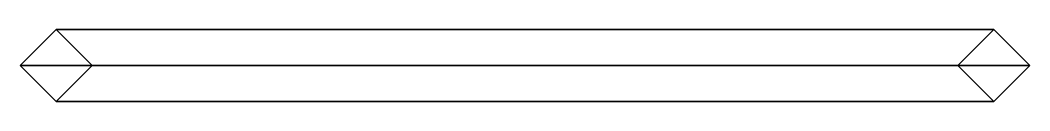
# Model space of a CAD drawing. Extents: x -0.14 to 0.14, y -0.01 to 0.01.
import ezdxf

# ---------------------------------------------------------------- set-up
doc = ezdxf.new("R2010")
doc.units = 0
doc.layers.add('SUB_SLEEVE', color=3, linetype='CONTINUOUS')

msp = doc.modelspace()

# ---------------------------------------------------------------- linework, layer by layer
at = {"layer": 'SUB_SLEEVE'}
for points in [[(-0.13, 0.01), (-0.14, 0), (-0.14, 0, 0.74), (-0.13, 0.01, 0.73)], [(0.14, 0, 0.74), (0.13, 0.01, 0.73), (-0.13, 0.01, 0.73), (-0.14, 0, 0.74)], [(-0.12, 0), (-0.13, 0.01), (-0.13, 0.01, 0.73), (-0.12, 0, 0.72)], [(0.13, 0.01, 0.73), (0.12, 0, 0.72), (-0.12, 0, 0.72), (-0.13, 0.01, 0.73)], [(0.13, 0.01), (0.12, 0), (0.12, 0, 0.72), (0.13, 0.01, 0.73)], [(0.14, 0), (0.13, 0.01), (0.13, 0.01, 0.73), (0.14, 0, 0.74)], [(-0.14, 0), (-0.13, -0.01), (-0.13, -0.01, 0.73), (-0.14, 0, 0.74)], [(0.13, -0.01, 0.73), (0.14, 0, 0.74), (-0.14, 0, 0.74), (-0.13, -0.01, 0.73)], [(-0.13, -0.01), (-0.12, 0), (-0.12, 0, 0.72), (-0.13, -0.01, 0.73)], [(0.12, 0, 0.72), (0.13, -0.01, 0.73), (-0.13, -0.01, 0.73), (-0.12, 0, 0.72)], [(0.12, 0), (0.13, -0.01), (0.13, -0.01, 0.73), (0.12, 0, 0.72)], [(0.13, -0.01), (0.14, 0), (0.14, 0, 0.74), (0.13, -0.01, 0.73)]]:
    msp.add_3dface(points, dxfattribs=at)

doc.saveas('drawing.dxf')
